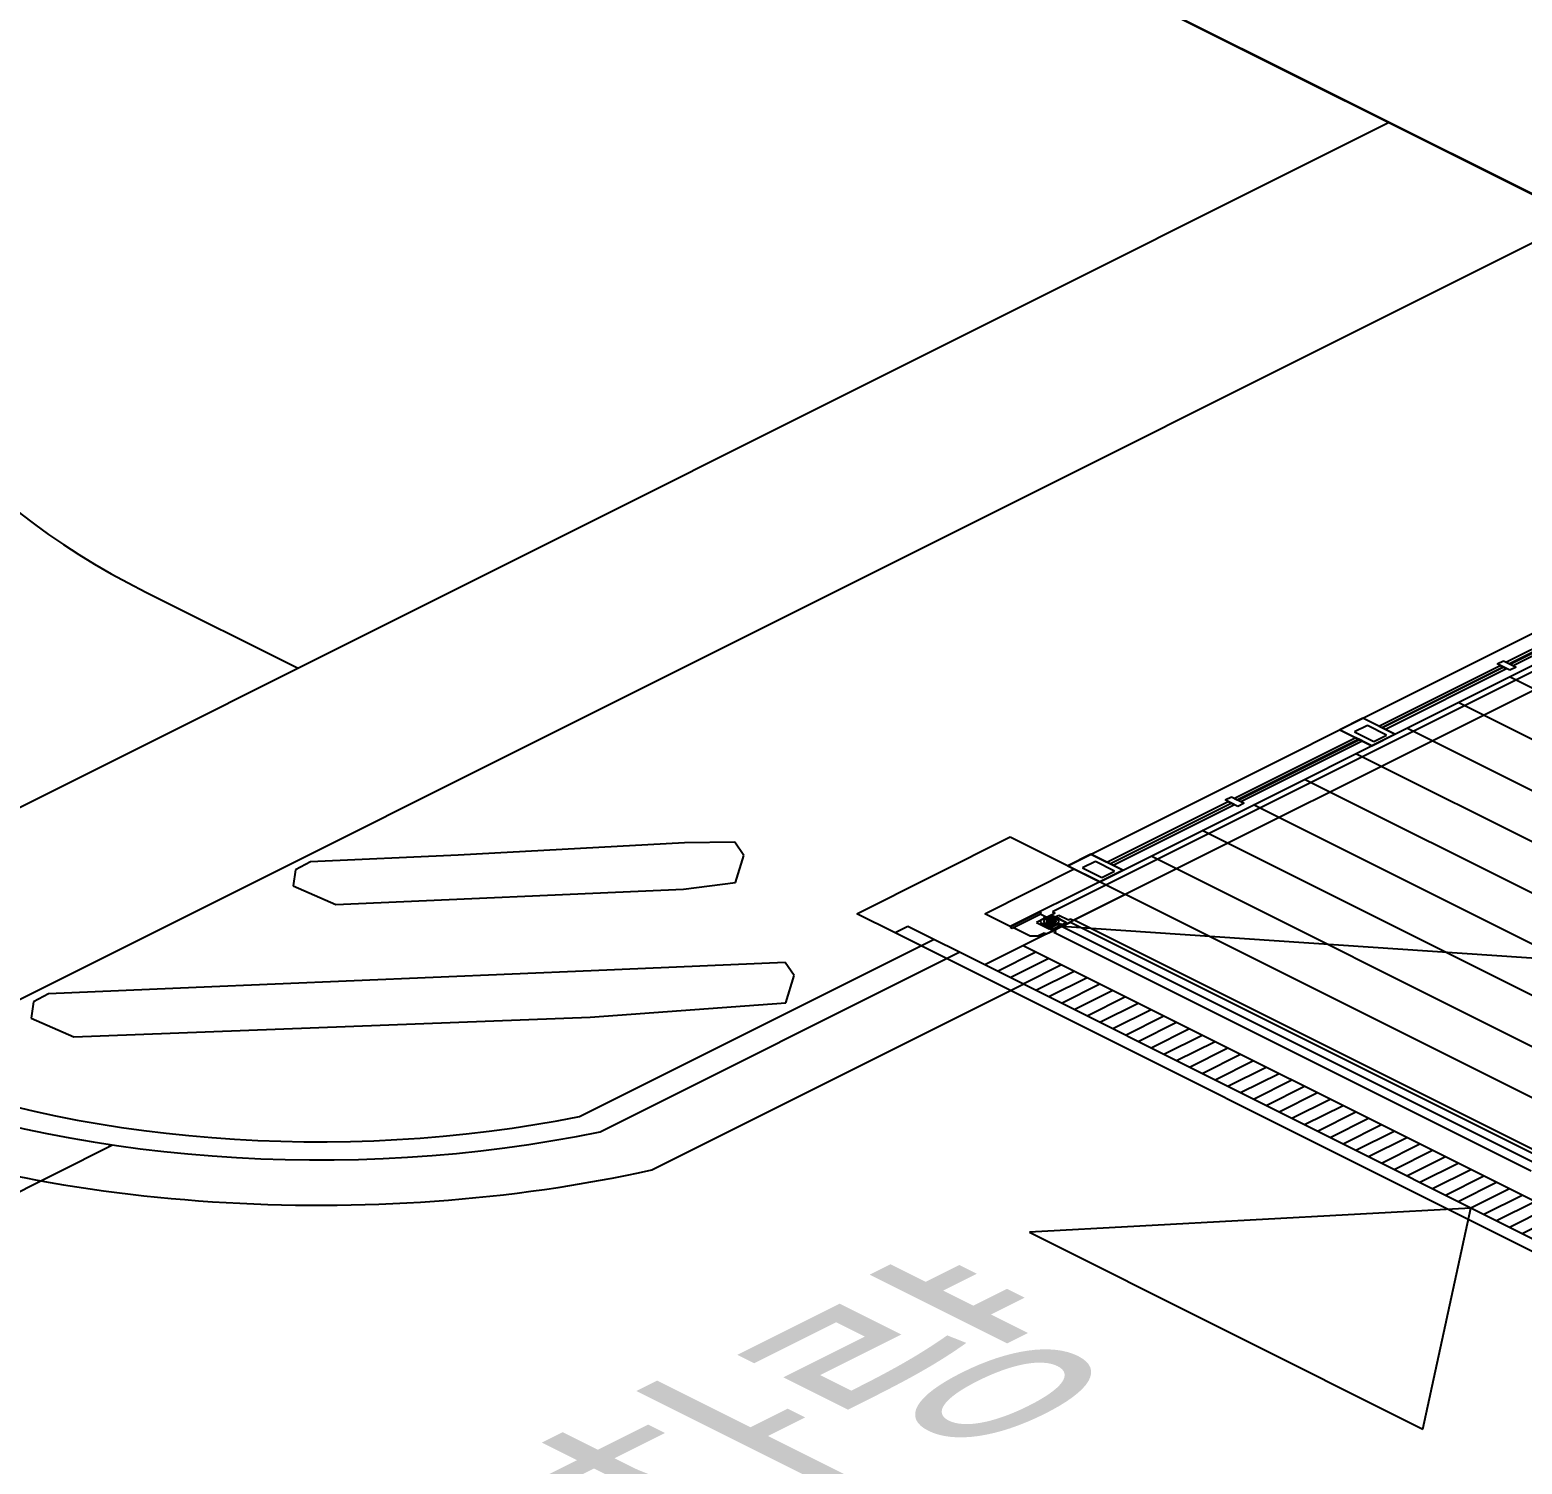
# Model space of a CAD drawing. Header units: millimetres. Extents: x 29838256 to 30236675, y -914750 to -833241.
# Drawn here: x 29961091 to 29969339, y -849121 to -841196 of the extents above; entities that cross this region are included whole.
import ezdxf
from ezdxf.enums import TextEntityAlignment as Align

# ---------------------------------------------------------------- set-up
doc = ezdxf.new("R2010")
doc.units = ezdxf.units.MM
doc.header["$LTSCALE"] = 600
doc.header["$MEASUREMENT"] = 0
doc.linetypes.add('CENTER', pattern=[2, 1.25, -0.25, 0.25, -0.25])
doc.linetypes.add('HIDDEN', pattern=[2, 1, -1])
doc.layers.add('e-plan', color=9, linetype='CONTINUOUS')
doc.styles.add('돋움', font='Dotum.TTF')

msp = doc.modelspace()

# ---------------------------------------------------------------- linework, layer by layer
at = {"layer": 'e-plan', "extrusion": (0, -0.866025, 0.5)}
for p, q in [((29970263.9, -842540.6, 28485.4), (29962370.1, -838593.7, 35321.7)), ((29970266.2, -842539.4, 28487.5), (29962372.4, -838592.5, 35323.8)), ((29966828.1, -845814.6, 22814.7), (29979851.8, -839302.8, 34093.5)), ((29967004.9, -845903.1, 22661.5), (29979851.8, -839479.6, 33787.3)), ((29968604.5, -841708.6, 29926.6), (29959334.9, -846343.4, 21898.9)), ((29969665.4, -842239, 29007.9), (29960301.7, -846920.8, 20898.7)), ((29961732.5, -844302.4, 25433.9), (29962574.7, -844723.5, 24704.6)), ((29969923.4, -844355.4, 25342.1), (29969253, -844690.6, 24761.6)), ((29969939.3, -844363.4, 25328.4), (29969268.9, -844698.6, 24747.8)), ((29969272.5, -844700.3, 24744.7), (29969942.9, -844365.1, 25325.3)), ((29969288.4, -844708.3, 24730.9), (29969958.8, -844373.1, 25311.5)), ((29968547.3, -845043.5, 24150.4), (29969217.7, -844708.3, 24730.9)), ((29968563.2, -845051.4, 24136.6), (29969233.6, -844716.2, 24717.2)), ((29969237.1, -844718, 24714.1), (29968566.7, -845053.2, 24133.5)), ((29969200, -844699.4, 24746.3), (29969235.3, -844681.8, 24776.9)), ((29969270.7, -844734.8, 24685), (29969200, -844699.4, 24746.3)), ((29969217.7, -844708.3, 24730.9), (29969253, -844726, 24700.3)), ((29969233.6, -844716.2, 24717.2), (29969237.1, -844718, 24714.1)), ((29969235.3, -844681.8, 24776.9), (29969306.1, -844717.1, 24715.6)), ((29969253, -844690.6, 24761.6), (29969288.4, -844708.3, 24730.9)), ((29969268.9, -844698.6, 24747.8), (29969272.5, -844700.3, 24744.7)), ((29969306.1, -844717.1, 24715.6), (29969270.7, -844734.8, 24685)), ((29969425.4, -844728.2, 24696.5), (29966743.3, -846069.2, 22373.7)), ((29966857.1, -846115.6, 22293.5), (29969496.8, -844795.7, 24579.5)), ((29969253, -844726, 24700.3), (29968582.6, -845061.2, 24119.7)), ((29971955.5, -846115.2, 22294.1), (29969268.1, -844771.5, 24621.5)), ((29971672.6, -846256.7, 22049.1), (29968985.2, -844912.9, 24376.5)), ((29968458.9, -844999.3, 24226.9), (29968331.6, -845062.9, 24116.7)), ((29968458.9, -845000.1, 24225.5), (29968333.3, -845062.9, 24116.7)), ((29968483.6, -845039.9, 24156.5), (29968412.9, -845075.3, 24095.2)), ((29968635.7, -845087.7, 24073.8), (29968458.9, -844999.3, 24226.9)), ((29968634, -845087.7, 24073.8), (29968458.9, -845000.1, 24225.5)), ((29968589.7, -845093, 24064.6), (29968483.6, -845039.9, 24156.5)), ((29968582.6, -845061.2, 24119.7), (29968547.3, -845043.5, 24150.4)), ((29968420, -845107.1, 24040.1), (29967749.6, -845442.3, 23459.6)), ((29968435.9, -845115.1, 24026.3), (29967765.5, -845450.3, 23445.8)), ((29967769, -845452, 23442.7), (29968439.4, -845116.9, 24023.3)), ((29967784.9, -845460, 23428.9), (29968455.3, -845124.8, 24009.5)), ((29968331.6, -845062.9, 24116.7), (29968508.4, -845151.3, 23963.6)), ((29968333.3, -845062.9, 24116.7), (29968508.4, -845150.5, 23965)), ((29968412.9, -845075.3, 24095.2), (29968519, -845128.3, 24003.4)), ((29968455.3, -845124.8, 24009.5), (29968420, -845107.1, 24040.1)), ((29968439.4, -845116.9, 24023.3), (29968435.9, -845115.1, 24026.3)), ((29968508.4, -845150.5, 23965), (29968634, -845087.7, 24073.8)), ((29968508.4, -845151.3, 23963.6), (29968635.7, -845087.7, 24073.8)), ((29968519, -845128.3, 24003.4), (29968589.7, -845093, 24064.6)), ((29968566.7, -845053.2, 24133.5), (29968563.2, -845051.4, 24136.6)), ((29974360.1, -847883.3, 19231.7), (29968702.3, -845054.4, 24131.5)), ((29974077.2, -848024.7, 18986.7), (29968419.4, -845195.8, 23886.5)), ((29973794.3, -848166.2, 18741.7), (29968136.5, -845337.3, 23641.5)), ((29967043.8, -845795.2, 22848.4), (29967714.2, -845460, 23428.9)), ((29967696.5, -845451.2, 23444.2), (29967731.9, -845433.5, 23474.9)), ((29967767.3, -845486.5, 23383), (29967696.5, -845451.2, 23444.2)), ((29967714.2, -845460, 23428.9), (29967749.6, -845477.7, 23398.3)), ((29967731.9, -845433.5, 23474.9), (29967802.6, -845468.8, 23413.6)), ((29967749.6, -845442.3, 23459.6), (29967784.9, -845460, 23428.9)), ((29967765.5, -845450.3, 23445.8), (29967769, -845452, 23442.7)), ((29967059.7, -845803.2, 22834.6), (29967730.1, -845468, 23415.1)), ((29967733.7, -845469.7, 23412.1), (29967063.3, -845804.9, 22831.5)), ((29967749.6, -845477.7, 23398.3), (29967079.2, -845812.9, 22817.7)), ((29967730.1, -845468, 23415.1), (29967733.7, -845469.7, 23412.1)), ((29967802.6, -845468.8, 23413.6), (29967767.3, -845486.5, 23383)), ((29973511.4, -848307.6, 18496.7), (29967853.6, -845478.7, 23396.5)), ((29973228.5, -848449.1, 18251.7), (29967570.7, -845620.2, 23151.5)), ((29964710, -845688.4, 23033.3), (29963458.9, -845756.8, 22914.9)), ((29964987.9, -845684.3, 23040.5), (29964710, -845688.4, 23033.3)), ((29965037.5, -845757.3, 22914), (29964987.9, -845684.3, 23040.5)), ((29965661.2, -846079.9, 22355.3), (29966509.9, -845655.5, 23090.3)), ((29966509.9, -845655.5, 23090.3), (29967146.4, -845973.8, 22539.1)), ((29962642.1, -845792.3, 22853.4), (29962559.6, -845836.5, 22776.7)), ((29963458.9, -845756.8, 22914.9), (29962642.1, -845792.3, 22853.4)), ((29964991, -845907.7, 22653.5), (29965037.5, -845757.3, 22914)), ((29966955.4, -845751, 22924.9), (29966828.1, -845814.6, 22814.7)), ((29966955.4, -845751.8, 22923.4), (29966829.8, -845814.6, 22814.7)), ((29966980.2, -845791.7, 22854.5), (29966909.5, -845827, 22793.2)), ((29967132.2, -845839.4, 22771.8), (29966955.4, -845751, 22924.9)), ((29967130.5, -845839.4, 22771.8), (29966955.4, -845751.8, 22923.4)), ((29967086.3, -845844.7, 22762.6), (29966980.2, -845791.7, 22854.5)), ((29972945.6, -848590.5, 18006.7), (29967287.8, -845761.6, 22906.5)), ((29962559.6, -845836.5, 22776.7), (29962546.1, -845925.7, 22622.3)), ((29966368.4, -846079.9, 22355.3), (29966863.5, -845832.3, 22784)), ((29966828.1, -845814.6, 22814.7), (29967004.9, -845903.1, 22661.5)), ((29966829.8, -845814.6, 22814.7), (29967004.9, -845902.2, 22663)), ((29966909.5, -845827, 22793.2), (29967015.5, -845880.1, 22701.4)), ((29967004.9, -845902.2, 22663), (29967130.5, -845839.4, 22771.8)), ((29967004.9, -845903.1, 22661.5), (29967132.2, -845839.4, 22771.8)), ((29967015.5, -845880.1, 22701.4), (29967086.3, -845844.7, 22762.6)), ((29967079.2, -845812.9, 22817.7), (29967043.8, -845795.2, 22848.4)), ((29967063.3, -845804.9, 22831.5), (29967059.7, -845803.2, 22834.6)), ((29962546.1, -845925.7, 22622.3), (29962781.6, -846028.6, 22444)), ((29962781.6, -846028.6, 22444), (29964704.1, -845944.6, 22589.6)), ((29964704.1, -845944.6, 22589.6), (29964991, -845907.7, 22653.5)), ((29967004.9, -845903.1, 22661.5), (29966509.9, -846150.6, 22232.8)), ((29967146.4, -845973.8, 22539.1), (29966368.4, -846362.7, 21865.3)), ((29972521.3, -848661.2, 17884.2), (29967146.4, -845973.8, 22539.1)), ((29972521.3, -848661.2, 17884.3), (29967146.4, -845973.8, 22539.1)), ((29965873.4, -846185.9, 22171.6), (29965661.2, -846079.9, 22355.3)), ((29966509.9, -846150.6, 22232.8), (29966368.4, -846079.9, 22355.3)), ((29966671.8, -846073.1, 22366.9), (29966509.2, -846154.5, 22226.1)), ((29966519.8, -846159.8, 22216.9), (29966682.4, -846078.4, 22357.8)), ((29966700.8, -846104.6, 22312.4), (29966654.1, -846127.9, 22272)), ((29966682.4, -846078.4, 22357.8), (29966671.8, -846073.1, 22366.9)), ((29966746.1, -846117.3, 22290.4), (29966675.4, -846082, 22351.6)), ((29966757.4, -846076.3, 22361.4), (29966676.1, -846117, 22291)), ((29966676.1, -846117, 22291), (29966676.1, -846127.6, 22272.6)), ((29966693.7, -846108.1, 22306.3), (29966725.6, -846092.2, 22333.9)), ((29966725.6, -846092.2, 22333.9), (29966746.8, -846092.2, 22333.9)), ((29966743.3, -846069.2, 22373.7), (29966757.4, -846076.3, 22361.4)), ((29966746.1, -846138.6, 22253.6), (29966746.1, -846117.3, 22290.4)), ((29966746.8, -846092.2, 22333.9), (29966828.1, -846132.9, 22263.4)), ((29966757.4, -846097.5, 22324.7), (29966778.6, -846086.9, 22343.1)), ((29966818.2, -846127.9, 22272), (29966757.4, -846097.5, 22324.7)), ((29966778.6, -846086.9, 22343.1), (29966832.4, -846113.8, 22296.5)), ((29966832.4, -846113.8, 22296.5), (29966843, -846108.5, 22305.7)), ((29966843, -846108.5, 22305.7), (29966857.1, -846115.6, 22293.5)), ((29972238.4, -848802.7, 17639.3), (29966863.5, -846115.2, 22294.1)), ((29965944.1, -846150.6, 22232.8), (29965873.4, -846185.9, 22171.6)), ((29971672.6, -849085.6, 17149.3), (29965873.4, -846185.9, 22171.6)), ((29966368.4, -846362.7, 21865.3), (29965944.1, -846150.6, 22232.8)), ((29966509.2, -846154.5, 22226.1), (29966519.8, -846159.8, 22216.9)), ((29966526.8, -846156.2, 22223), (29966618.8, -846202.2, 22143.4)), ((29966618.8, -846202.2, 22143.4), (29966661.2, -846202.2, 22143.4)), ((29966654.1, -846127.9, 22272), (29966724.9, -846163.3, 22210.8)), ((29966661.2, -846202.2, 22143.4), (29966696.6, -846184.5, 22174)), ((29966676.1, -846127.6, 22272.6), (29966747.5, -846163.3, 22210.8)), ((29966696.6, -846184.5, 22174), (29966710.7, -846191.6, 22161.8)), ((29966710.7, -846156.2, 22223), (29966746.1, -846138.6, 22253.6)), ((29966746.1, -846173.9, 22192.4), (29966710.7, -846156.2, 22223)), ((29966710.7, -846191.6, 22161.8), (29966746.1, -846173.9, 22192.4)), ((29966771.5, -846140, 22251.2), (29966724.9, -846163.3, 22210.8)), ((29966746.1, -846173.9, 22192.4), (29966746.1, -846173.9, 22192.4)), ((29966747.5, -846163.3, 22210.8), (29966818.2, -846127.9, 22272)), ((29966749.6, -846182.8, 22177.1), (29966763.8, -846175.7, 22189.3)), ((29969389.3, -847502.6, 19891), (29966749.6, -846182.8, 22177.1)), ((29966753.2, -846170.4, 22198.5), (29966842.3, -846125.8, 22275.7)), ((29966763.8, -846175.7, 22189.3), (29966753.2, -846170.4, 22198.5)), ((29966771.5, -846140, 22251.2), (29966785.7, -846132.9, 22263.4)), ((29966785.7, -846132.9, 22263.4), (29966806.9, -846143.5, 22245.1)), ((29972167.7, -848838, 17578), (29966792.8, -846150.6, 22232.8)), ((29971531.2, -846468.8, 21681.6), (29966792.8, -846150.6, 22232.8)), ((29966842.3, -846125.8, 22275.7), (29969524.4, -847466.9, 19952.9)), ((29964129.5, -847199.3, 20416.3), (29966085.5, -846221.3, 22110.3)), ((29971955.5, -848944.1, 17394.3), (29966580.6, -846256.7, 22049.1)), ((29965266.5, -846348.5, 21890), (29964193.3, -846394.7, 21809.9)), ((29964242.7, -847284.2, 20269.4), (29966227, -846292, 21987.8)), ((29965316.1, -846421.5, 21763.5), (29965266.5, -846348.5, 21890)), ((29971743.3, -849050.2, 17210.5), (29966368.4, -846362.7, 21865.3)), ((29966651.3, -846292, 21987.8), (29966439.2, -846398.1, 21804.1)), ((29966722, -846327.4, 21926.6), (29966509.9, -846433.5, 21742.8)), ((29966792.8, -846362.7, 21865.3), (29966580.6, -846468.8, 21681.6)), ((29964193.3, -846394.7, 21809.9), (29962011.2, -846487.2, 21649.7)), ((29965269.6, -846571.9, 21503.1), (29965316.1, -846421.5, 21763.5)), ((29966863.5, -846398.1, 21804.1), (29966651.3, -846504.2, 21620.3)), ((29966934.2, -846433.5, 21742.8), (29966722, -846539.6, 21559.1)), ((29961194.4, -846522.7, 21588.2), (29961111.9, -846567, 21511.5)), ((29962011.2, -846487.2, 21649.7), (29961194.4, -846522.7, 21588.2)), ((29964528.8, -847494.7, 19904.7), (29966580.6, -846468.8, 21681.6)), ((29967004.9, -846468.8, 21681.6), (29966792.8, -846574.9, 21497.8)), ((29967075.7, -846504.2, 21620.3), (29966863.5, -846610.3, 21436.6)), ((29961111.9, -846567, 21511.5), (29961098.4, -846656.2, 21357.1)), ((29964187.4, -846650.9, 21366.2), (29965269.6, -846571.9, 21503.1)), ((29967146.4, -846539.6, 21559.1), (29966934.2, -846645.6, 21375.4)), ((29967217.1, -846574.9, 21497.8), (29967004.9, -846681, 21314.1)), ((29967287.8, -846610.3, 21436.6), (29967075.7, -846716.4, 21252.9)), ((29961098.4, -846656.2, 21357.1), (29961333.9, -846759.1, 21178.8)), ((29961333.9, -846759.1, 21178.8), (29964187.4, -846650.9, 21366.2)), ((29967358.5, -846645.6, 21375.4), (29967146.4, -846751.7, 21191.6)), ((29967429.3, -846681, 21314.1), (29967217.1, -846787.1, 21130.4)), ((29967500, -846716.4, 21252.9), (29967287.8, -846822.4, 21069.1)), ((29967570.7, -846751.7, 21191.6), (29967358.5, -846857.8, 21007.9)), ((29967641.4, -846787.1, 21130.4), (29967429.3, -846893.2, 20946.6)), ((29967712.2, -846822.4, 21069.1), (29967500, -846928.5, 20885.4)), ((29967782.9, -846857.8, 21007.9), (29967570.7, -846963.9, 20824.1)), ((29967853.6, -846893.2, 20946.6), (29967641.4, -846999.2, 20762.9)), ((29967924.3, -846928.5, 20885.4), (29967712.2, -847034.6, 20701.6)), ((29967995, -846963.9, 20824.1), (29967782.9, -847070, 20640.4)), ((29968065.8, -846999.2, 20762.9), (29967853.6, -847105.3, 20579.1)), ((29968136.5, -847034.6, 20701.6), (29967924.3, -847140.7, 20517.9)), ((29968207.2, -847070, 20640.4), (29967995, -847176.1, 20456.6)), ((29968277.9, -847105.3, 20579.1), (29968065.8, -847211.4, 20395.4)), ((29968348.7, -847140.7, 20517.9), (29968136.5, -847246.8, 20334.1)), ((29968419.4, -847176.1, 20456.6), (29968207.2, -847282.1, 20272.9)), ((29968490.1, -847211.4, 20395.4), (29968277.9, -847317.5, 20211.7)), ((29968560.8, -847246.8, 20334.1), (29968348.7, -847352.9, 20150.4)), ((29961547.5, -847358.8, 20140.2), (29951323.3, -852470.9, 11285.7)), ((29961540.6, -847362.2, 20134.2), (29961527.8, -847355.8, 20145.2)), ((29968631.5, -847282.1, 20272.9), (29968419.4, -847388.2, 20089.2)), ((29968702.3, -847317.5, 20211.7), (29968490.1, -847423.6, 20027.9)), ((29968773, -847352.9, 20150.4), (29968560.8, -847458.9, 19966.7)), ((29968843.7, -847388.2, 20089.2), (29968631.5, -847494.3, 19905.4)), ((29968914.4, -847423.6, 20027.9), (29968702.3, -847529.7, 19844.2)), ((29968985.2, -847458.9, 19966.7), (29968773, -847565, 19782.9)), ((29969055.9, -847494.3, 19905.4), (29968843.7, -847600.4, 19721.7)), ((29969126.6, -847529.7, 19844.2), (29968914.4, -847635.7, 19660.4)), ((29969197.3, -847565, 19782.9), (29968985.2, -847671.1, 19599.2)), ((29969268, -847600.4, 19721.7), (29969055.9, -847706.5, 19537.9)), ((29969338.8, -847635.7, 19660.4), (29969126.6, -847741.8, 19476.7)), ((29969409.5, -847671.1, 19599.2), (29969197.3, -847777.2, 19415.4)), ((29969055.9, -847706.5, 19537.9), (29966615.1, -847839.1, 19308.3)), ((29968790.7, -848926.8, 17424.2), (29969055.9, -847706.5, 19537.9)), ((29969480.2, -847706.5, 19537.9), (29969268, -847812.6, 19354.2)), ((29969550.9, -847741.8, 19476.7), (29969338.8, -847847.9, 19292.9)), ((29966615.1, -847839.1, 19308.3), (29968790.7, -848926.8, 17424.2))]:
    msp.add_line(p, q, dxfattribs=at)
at = {"layer": 'e-plan', "linetype": 'CENTER', "ltscale": 10, "extrusion": (0, -0.866025, 0.5)}
for p, q in [((29966691.2, -846144.8, 22242.8), (29966781.2, -846099.8, 22320.8)), ((29966691.2, -846099.8, 22320.8), (29966781.2, -846144.8, 22242.8))]:
    msp.add_line(p, q, dxfattribs=at)
at = {"layer": 'e-plan', "linetype": 'HIDDEN', "ltscale": 20, "extrusion": (0, -0.866025, 0.5)}
for radius in [40, 25]:
    msp.add_circle((29966736.2, -403764.5, 743904.3), radius, dxfattribs=at)
at = {"layer": 'e-plan', "linetype": 'Continuous', "extrusion": (0, -0.866025, 0.5)}
for radius in [20, 18]:
    msp.add_circle((29966736.2, -403764.5, 743904.3), radius, dxfattribs=at)
at = {"layer": 'e-plan', "extrusion": (0, -0.866025, 0.5)}
for centre, radius, start, end in [((29965268.6, -396588.6, 743904.3), 5000.8, 174.45154, 225), ((29962689.9, -402380.3, 743904.3), 4520, 167.98937, 294.00516), ((29962689.9, -402380.3, 743904.3), 4019.9, 167.98936, 292.72183), ((29962689.9, -402380.3, 743904.3), 3819.9, 167.82215, 292.13828)]:
    msp.add_arc(centre, radius, start, end, dxfattribs=at)

# ---------------------------------------------------------------- texts
at = {"layer": 'e-plan', "extrusion": (0, -0.866025, 0.5), "style": '돋움'}
msp.add_text('주거차량', height=1440.24, rotation=45, dxfattribs=at).set_placement((29967228.2, -408466.5, 743904.3), align=Align.RIGHT)

doc.saveas('drawing.dxf')
